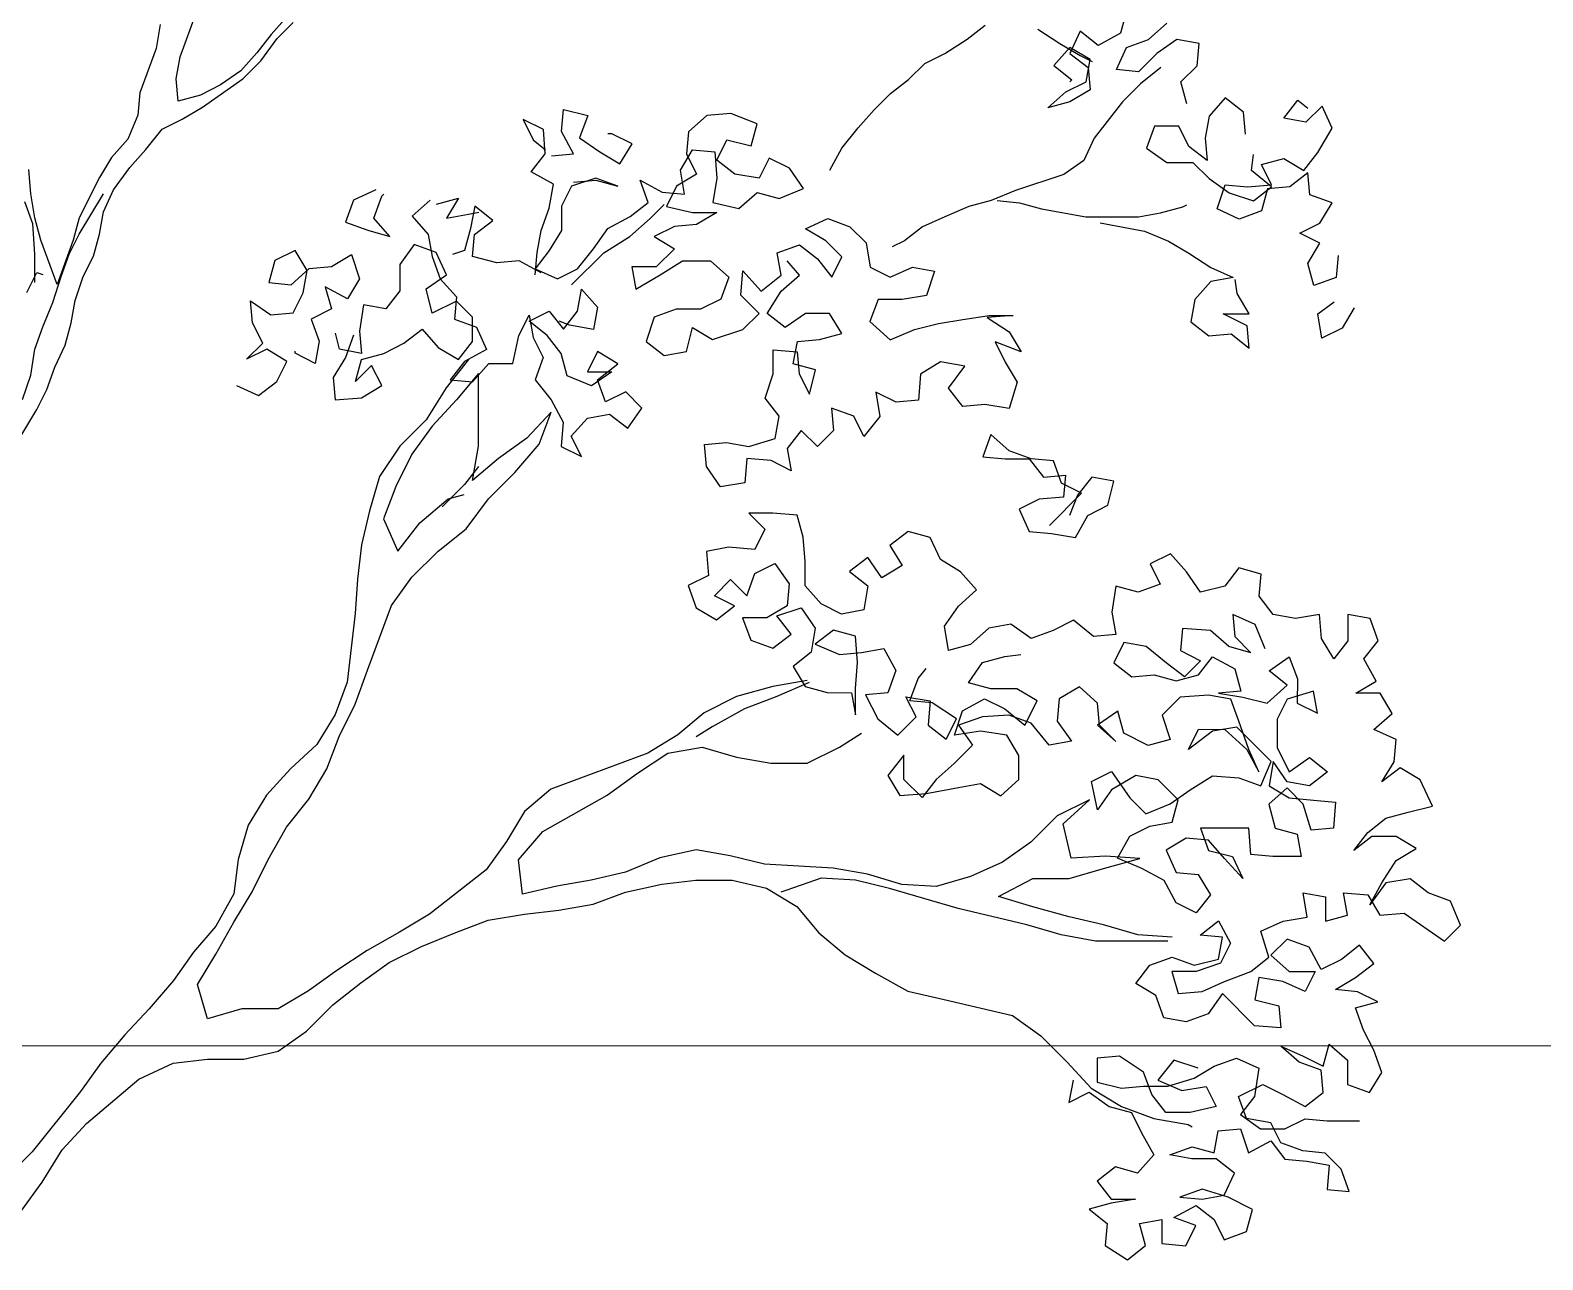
# Model space of a CAD drawing. Header units: millimetres. Extents: x 684983 to 685377, y 990360 to 990509.
# Drawn here: x 685186.167 to 685187.248, y 990437.885 to 990438.764 of the extents above; entities that cross this region are included whole.
import ezdxf

# ---------------------------------------------------------------- set-up
doc = ezdxf.new("R2010")
doc.units = ezdxf.units.MM
doc.layers.add('grid', color=8, linetype='Continuous', lineweight=9)
doc.layers.add('TEAK', color=7, linetype='Continuous')

# ---------------------------------------------------------------- blocks, each defined once
blk = doc.blocks.new('A$C25655A80')
at = {"color": 62}
for p, q in [((0.19178, 1.57732), (0.19949, 1.59846)), ((0.24275, 1.5965), (0.23505, 1.58786)), ((0.23793, 1.58593), (0.24563, 1.59361)), ((0.64265, 1.59902), (0.63976, 1.58845)), ((0.65321, 1.58555), (0.66187, 1.59323)), ((0.18218, 1.59271), (0.18025, 1.58118)), ((0.23505, 1.58786), (0.22831, 1.57921)), ((0.23023, 1.57536), (0.23793, 1.58593)), ((0.55612, 1.57891), (0.5667, 1.58563)), ((0.5667, 1.58563), (0.57535, 1.59235)), ((0.60035, 1.59041), (0.61092, 1.58367)), ((0.62053, 1.58943), (0.61572, 1.57886)), ((0.62918, 1.58269), (0.62053, 1.58943)), ((0.63976, 1.58845), (0.62918, 1.58269)), ((0.18025, 1.58118), (0.17254, 1.56004)), ((0.22831, 1.57921), (0.22061, 1.57057)), ((0.5465, 1.57411), (0.55612, 1.57891)), ((0.61572, 1.58174), (0.60802, 1.57309)), ((0.61092, 1.58367), (0.62052, 1.57789)), ((0.62533, 1.57596), (0.61572, 1.58174)), ((0.61572, 1.57886), (0.62436, 1.57212)), ((0.63782, 1.57114), (0.64264, 1.58171)), ((0.64264, 1.58171), (0.65321, 1.58555)), ((0.65705, 1.57882), (0.64839, 1.57017)), ((0.66667, 1.58554), (0.65705, 1.57882)), ((0.67724, 1.58361), (0.66667, 1.58554)), ((0.67627, 1.57303), (0.67724, 1.58361)), ((0.18985, 1.56675), (0.19178, 1.57732)), ((0.22157, 1.56672), (0.23023, 1.57536)), ((0.5388, 1.56643), (0.5465, 1.57411)), ((0.60802, 1.57309), (0.61667, 1.56636)), ((0.62052, 1.57789), (0.62629, 1.575)), ((0.6234, 1.56539), (0.62533, 1.57596)), ((0.62436, 1.57212), (0.62531, 1.56154)), ((0.65897, 1.57209), (0.64935, 1.56441)), ((0.66858, 1.56535), (0.67627, 1.57303)), ((0.1908, 1.55617), (0.18985, 1.56675)), ((0.20233, 1.55328), (0.22157, 1.56672)), ((0.22061, 1.57057), (0.211, 1.56385)), ((0.53014, 1.55971), (0.5388, 1.56643)), ((0.61378, 1.56059), (0.6234, 1.56539)), ((0.61667, 1.56636), (0.6157, 1.5654)), ((0.64839, 1.57017), (0.63782, 1.57114)), ((0.64935, 1.56441), (0.64069, 1.55576)), ((0.67145, 1.55477), (0.66858, 1.56535)), ((0.17254, 1.56004), (0.17157, 1.54946)), ((0.20138, 1.55905), (0.1908, 1.55617)), ((0.211, 1.56385), (0.20138, 1.55905)), ((0.52245, 1.55202), (0.53014, 1.55971)), ((0.60512, 1.55291), (0.61378, 1.56059)), ((0.62531, 1.56154), (0.6157, 1.55578)), ((0.68972, 1.55764), (0.68202, 1.54899)), ((0.69836, 1.5509), (0.68972, 1.55764)), ((0.19272, 1.54752), (0.20233, 1.55328)), ((0.37343, 1.54159), (0.37441, 1.55216)), ((0.37441, 1.55216), (0.38594, 1.54927)), ((0.45419, 1.55016), (0.44266, 1.54921)), ((0.46668, 1.54535), (0.45419, 1.55016)), ((0.51475, 1.54338), (0.52245, 1.55202)), ((0.6157, 1.55578), (0.60512, 1.55291)), ((0.64069, 1.55576), (0.62722, 1.53847)), ((0.69932, 1.54033), (0.69836, 1.5509)), ((0.71759, 1.548), (0.72432, 1.55665)), ((0.72432, 1.55665), (0.72913, 1.5528)), ((0.73586, 1.55375), (0.72816, 1.54607)), ((0.74065, 1.54317), (0.73586, 1.55375)), ((0.17157, 1.54946), (0.16675, 1.53793)), ((0.1754, 1.53312), (0.1831, 1.54272)), ((0.1831, 1.54272), (0.19272, 1.54752)), ((0.35518, 1.54737), (0.35997, 1.53775)), ((0.36478, 1.54256), (0.35518, 1.54737)), ((0.36573, 1.53102), (0.36478, 1.54256)), ((0.38594, 1.54927), (0.38208, 1.53869)), ((0.44266, 1.54921), (0.434, 1.54153)), ((0.46379, 1.53477), (0.46668, 1.54535)), ((0.50705, 1.53377), (0.51475, 1.54338)), ((0.65606, 1.54421), (0.65221, 1.53364)), ((0.6676, 1.5442), (0.65606, 1.54421)), ((0.67239, 1.53458), (0.6676, 1.5442)), ((0.68202, 1.54899), (0.68009, 1.53842)), ((0.72816, 1.54607), (0.71759, 1.548)), ((0.73391, 1.53164), (0.74065, 1.54317)), ((0.16675, 1.53793), (0.15905, 1.52929)), ((0.35997, 1.53775), (0.36574, 1.53294)), ((0.37919, 1.53101), (0.37343, 1.54159)), ((0.38208, 1.53869), (0.39169, 1.53196)), ((0.39747, 1.5406), (0.39554, 1.54061)), ((0.40708, 1.53579), (0.39747, 1.5406)), ((0.4013, 1.52618), (0.40708, 1.53579)), ((0.434, 1.54153), (0.43303, 1.53096)), ((0.44744, 1.52806), (0.45226, 1.53767)), ((0.45226, 1.53767), (0.46379, 1.53477)), ((0.62722, 1.53847), (0.6224, 1.5279)), ((0.68009, 1.53842), (0.68104, 1.52785)), ((0.15905, 1.52929), (0.15328, 1.51968)), ((0.1677, 1.52447), (0.1754, 1.53312)), ((0.359, 1.52237), (0.36573, 1.53102)), ((0.36862, 1.53006), (0.37919, 1.53101)), ((0.39169, 1.53196), (0.4013, 1.52618)), ((0.43014, 1.52327), (0.43591, 1.53288)), ((0.43303, 1.53096), (0.43782, 1.52134)), ((0.43591, 1.53288), (0.44649, 1.53191)), ((0.44649, 1.53191), (0.44743, 1.51941)), ((0.45609, 1.52132), (0.44744, 1.52806)), ((0.47244, 1.529), (0.46762, 1.51939)), ((0.48205, 1.52418), (0.47244, 1.529)), ((0.50127, 1.5232), (0.50705, 1.53377)), ((0.65221, 1.53364), (0.66181, 1.5269)), ((0.68104, 1.52785), (0.67239, 1.53458)), ((0.70218, 1.52302), (0.70315, 1.53071)), ((0.70699, 1.5259), (0.71757, 1.52877)), ((0.71757, 1.52877), (0.72718, 1.523)), ((0.72718, 1.523), (0.73391, 1.53164)), ((0.12059, 1.51202), (0.11963, 1.52355)), ((0.16, 1.5139), (0.1677, 1.52447)), ((0.36957, 1.5166), (0.359, 1.52237)), ((0.43782, 1.52134), (0.42821, 1.51558)), ((0.43205, 1.51173), (0.43014, 1.52327)), ((0.46762, 1.51939), (0.45609, 1.52132)), ((0.48877, 1.51456), (0.48205, 1.52418)), ((0.61278, 1.52118), (0.5897, 1.51351)), ((0.6224, 1.5279), (0.61278, 1.52118)), ((0.66181, 1.5269), (0.67431, 1.52689)), ((0.67431, 1.52689), (0.68199, 1.51919)), ((0.71179, 1.51532), (0.70218, 1.52302)), ((0.71179, 1.51628), (0.70699, 1.5259)), ((0.7291, 1.52204), (0.72044, 1.51531)), ((0.73005, 1.51146), (0.7291, 1.52204)), ((0.15328, 1.51968), (0.14365, 1.50046)), ((0.15518, 1.50333), (0.16, 1.5139)), ((0.28497, 1.51379), (0.27439, 1.50899)), ((0.36763, 1.50506), (0.36957, 1.5166)), ((0.37822, 1.51563), (0.3734, 1.50602)), ((0.38976, 1.51946), (0.37822, 1.51563)), ((0.37918, 1.51755), (0.38976, 1.5185)), ((0.40033, 1.51561), (0.38976, 1.51946)), ((0.38976, 1.5185), (0.40033, 1.51561)), ((0.4109, 1.51848), (0.42147, 1.5127)), ((0.41474, 1.5079), (0.4109, 1.51848)), ((0.42821, 1.51558), (0.42339, 1.50597)), ((0.44743, 1.51941), (0.4455, 1.50788)), ((0.47723, 1.50977), (0.48877, 1.51456)), ((0.5897, 1.51351), (0.57816, 1.50871)), ((0.68199, 1.51919), (0.6916, 1.51246)), ((0.68582, 1.50477), (0.68968, 1.5163)), ((0.68968, 1.5163), (0.70025, 1.51533)), ((0.70025, 1.51533), (0.71179, 1.51628)), ((0.70313, 1.5086), (0.71179, 1.51532)), ((0.70987, 1.51436), (0.70697, 1.50379)), ((0.72044, 1.51531), (0.70987, 1.51436)), ((0.12153, 1.4976), (0.1177, 1.50818)), ((0.1225, 1.50048), (0.12059, 1.51202)), ((0.14364, 1.49277), (0.15519, 1.51199)), ((0.27439, 1.50899), (0.27054, 1.49842)), ((0.284, 1.50033), (0.28785, 1.5109)), ((0.28785, 1.5109), (0.28881, 1.51186)), ((0.31092, 1.50896), (0.30226, 1.50128)), ((0.3138, 1.50703), (0.32438, 1.50991)), ((0.32438, 1.50991), (0.3186, 1.5003)), ((0.40608, 1.50118), (0.41474, 1.5079)), ((0.41569, 1.50021), (0.42243, 1.50693)), ((0.42147, 1.5127), (0.43205, 1.51173)), ((0.4455, 1.50788), (0.458, 1.50498)), ((0.458, 1.50498), (0.46665, 1.51266)), ((0.46665, 1.51266), (0.47723, 1.50977)), ((0.57816, 1.50871), (0.56759, 1.50584)), ((0.58105, 1.50871), (0.59162, 1.50774)), ((0.59162, 1.50774), (0.60219, 1.50485)), ((0.66948, 1.50575), (0.67141, 1.50671)), ((0.6916, 1.51246), (0.70313, 1.5086)), ((0.74062, 1.5076), (0.73005, 1.51146)), ((0.73484, 1.498), (0.74062, 1.5076)), ((0.12537, 1.4899), (0.1225, 1.50048)), ((0.14365, 1.50046), (0.14075, 1.48989)), ((0.15325, 1.49276), (0.15518, 1.50333)), ((0.29168, 1.49167), (0.284, 1.50033)), ((0.30226, 1.50128), (0.30994, 1.49262)), ((0.3186, 1.5003), (0.32918, 1.50221)), ((0.32918, 1.50221), (0.33399, 1.50317)), ((0.33207, 1.50606), (0.33013, 1.49548)), ((0.33205, 1.4926), (0.34071, 1.49932)), ((0.34071, 1.49932), (0.33207, 1.50606)), ((0.36378, 1.49449), (0.36763, 1.50506)), ((0.3734, 1.50602), (0.37339, 1.49448)), ((0.3955, 1.49542), (0.40608, 1.50118)), ((0.40607, 1.49157), (0.41569, 1.50021)), ((0.42339, 1.50597), (0.43588, 1.50308)), ((0.43588, 1.50308), (0.44742, 1.50307)), ((0.44742, 1.50307), (0.4378, 1.49731)), ((0.48971, 1.49534), (0.50029, 1.50013)), ((0.50029, 1.50013), (0.51086, 1.49628)), ((0.55605, 1.50104), (0.54547, 1.49625)), ((0.56759, 1.50584), (0.55605, 1.50104)), ((0.60219, 1.50485), (0.62334, 1.50098)), ((0.62334, 1.50098), (0.64833, 1.50096)), ((0.64833, 1.50096), (0.65891, 1.50287)), ((0.65891, 1.50287), (0.66948, 1.50575)), ((0.69639, 1.49995), (0.68582, 1.50477)), ((0.70697, 1.50379), (0.69639, 1.49995)), ((0.12248, 1.48318), (0.12153, 1.4976)), ((0.13882, 1.48316), (0.14364, 1.49277)), ((0.15036, 1.48219), (0.15325, 1.49276)), ((0.27054, 1.49842), (0.28111, 1.49457)), ((0.28111, 1.49457), (0.29168, 1.49167)), ((0.30994, 1.49262), (0.31186, 1.48204)), ((0.33013, 1.49548), (0.32724, 1.48491)), ((0.33108, 1.48202), (0.33205, 1.4926)), ((0.36185, 1.48392), (0.36378, 1.49449)), ((0.37339, 1.49448), (0.36762, 1.48488)), ((0.38876, 1.48582), (0.3955, 1.49542)), ((0.42723, 1.49636), (0.41761, 1.49156)), ((0.4378, 1.49731), (0.42723, 1.49636)), ((0.49932, 1.48956), (0.48971, 1.49534)), ((0.51086, 1.49628), (0.51854, 1.48858)), ((0.54547, 1.49625), (0.53681, 1.48953)), ((0.63006, 1.49809), (0.65121, 1.49423)), ((0.65121, 1.49423), (0.66274, 1.48941)), ((0.72523, 1.4932), (0.73484, 1.498)), ((0.73484, 1.48838), (0.72523, 1.4932)), ((0.13304, 1.46875), (0.12537, 1.4899)), ((0.14075, 1.48989), (0.13304, 1.46875)), ((0.24649, 1.48499), (0.23687, 1.48019)), ((0.25225, 1.47537), (0.24649, 1.48499)), ((0.30321, 1.48782), (0.29647, 1.47821)), ((0.31378, 1.48396), (0.30321, 1.48782)), ((0.32724, 1.48491), (0.32147, 1.48299)), ((0.36762, 1.48488), (0.36088, 1.47623)), ((0.38107, 1.47621), (0.38876, 1.48582)), ((0.39357, 1.48389), (0.40607, 1.49157)), ((0.41761, 1.49156), (0.42722, 1.48578)), ((0.42722, 1.48578), (0.41856, 1.47714)), ((0.47624, 1.48381), (0.48682, 1.48765)), ((0.48682, 1.48765), (0.49546, 1.48091)), ((0.507, 1.48186), (0.49932, 1.48956)), ((0.51854, 1.48858), (0.52046, 1.47704)), ((0.53681, 1.48953), (0.53104, 1.48665)), ((0.66274, 1.48941), (0.67235, 1.48363)), ((0.72906, 1.47878), (0.73484, 1.48838)), ((0.12247, 1.46972), (0.12248, 1.48318)), ((0.13497, 1.47259), (0.13882, 1.48316)), ((0.14554, 1.47258), (0.15036, 1.48219)), ((0.23687, 1.48019), (0.23398, 1.46962)), ((0.26379, 1.47728), (0.27341, 1.48304)), ((0.27341, 1.48304), (0.27724, 1.4715)), ((0.29647, 1.47821), (0.29646, 1.46571)), ((0.31186, 1.48204), (0.31569, 1.47146)), ((0.31858, 1.47338), (0.31378, 1.48396)), ((0.34262, 1.47913), (0.33108, 1.48202)), ((0.35319, 1.48008), (0.34262, 1.47913)), ((0.36376, 1.4743), (0.35319, 1.48008)), ((0.36088, 1.47335), (0.36185, 1.48392)), ((0.37817, 1.46852), (0.39357, 1.48389)), ((0.42048, 1.47329), (0.43106, 1.48001)), ((0.43106, 1.48001), (0.44451, 1.48)), ((0.44451, 1.48), (0.45316, 1.4723)), ((0.47815, 1.47324), (0.47624, 1.48381)), ((0.48681, 1.47323), (0.48104, 1.47996)), ((0.49546, 1.48091), (0.50219, 1.47226)), ((0.50219, 1.47226), (0.507, 1.48186)), ((0.67235, 1.48363), (0.68292, 1.4769)), ((0.73193, 1.4682), (0.72906, 1.47878)), ((0.74348, 1.48261), (0.74251, 1.47204)), ((0.11862, 1.46492), (0.12344, 1.47452)), ((0.12344, 1.47452), (0.12632, 1.47356)), ((0.13111, 1.4601), (0.13497, 1.47259)), ((0.14169, 1.46105), (0.14554, 1.47258)), ((0.24455, 1.46865), (0.25321, 1.47633)), ((0.25032, 1.4648), (0.25225, 1.47537)), ((0.25321, 1.47633), (0.26379, 1.47728)), ((0.27724, 1.4715), (0.27146, 1.46189)), ((0.30896, 1.46666), (0.31858, 1.47338)), ((0.31569, 1.47146), (0.32338, 1.46281)), ((0.36088, 1.47623), (0.37145, 1.47141)), ((0.37145, 1.47141), (0.38107, 1.47621)), ((0.40702, 1.47715), (0.40893, 1.46657)), ((0.41856, 1.47714), (0.40702, 1.47715)), ((0.40893, 1.46657), (0.42048, 1.47329)), ((0.45316, 1.4723), (0.4493, 1.46173)), ((0.45892, 1.46364), (0.45989, 1.47518)), ((0.45989, 1.47518), (0.46853, 1.46556)), ((0.46853, 1.46556), (0.47815, 1.47324)), ((0.47815, 1.46555), (0.48681, 1.47323)), ((0.52046, 1.47704), (0.53006, 1.47223)), ((0.53006, 1.47223), (0.54064, 1.47703)), ((0.54064, 1.47703), (0.55121, 1.47509)), ((0.55121, 1.47509), (0.54736, 1.46356)), ((0.69348, 1.47208), (0.68291, 1.47017)), ((0.68292, 1.4769), (0.69348, 1.47208)), ((0.6954, 1.46439), (0.69445, 1.47112)), ((0.74251, 1.47204), (0.73193, 1.4682)), ((0.23398, 1.46962), (0.24455, 1.46865)), ((0.2455, 1.45519), (0.25032, 1.4648)), ((0.26089, 1.46767), (0.26377, 1.45709)), ((0.27146, 1.46189), (0.26089, 1.46767)), ((0.29646, 1.46571), (0.28972, 1.45707)), ((0.31183, 1.45513), (0.30896, 1.46666)), ((0.38105, 1.45602), (0.38298, 1.4666)), ((0.38298, 1.4666), (0.39066, 1.45794)), ((0.46756, 1.45498), (0.45892, 1.46364)), ((0.47141, 1.45498), (0.47815, 1.46555)), ((0.54736, 1.46356), (0.53582, 1.46165)), ((0.68291, 1.47017), (0.67521, 1.46152)), ((0.70116, 1.45477), (0.6954, 1.46439)), ((0.1263, 1.44857), (0.13111, 1.4601)), ((0.13976, 1.45048), (0.14169, 1.46105)), ((0.22532, 1.46097), (0.23493, 1.45423)), ((0.22627, 1.4504), (0.22532, 1.46097)), ((0.26377, 1.45709), (0.25415, 1.45229)), ((0.27915, 1.459), (0.27722, 1.44651)), ((0.28972, 1.45707), (0.27915, 1.459)), ((0.32337, 1.46088), (0.31183, 1.45513)), ((0.32338, 1.46281), (0.3224, 1.45223)), ((0.33106, 1.45319), (0.32337, 1.46088)), ((0.35797, 1.45124), (0.36759, 1.45604)), ((0.36759, 1.45604), (0.37431, 1.44738)), ((0.37431, 1.44738), (0.38105, 1.45602)), ((0.39066, 1.45794), (0.38873, 1.44737)), ((0.42815, 1.45694), (0.41757, 1.45311)), ((0.43969, 1.45693), (0.42815, 1.45694)), ((0.4493, 1.46173), (0.43969, 1.45693)), ((0.52429, 1.46166), (0.52043, 1.45109)), ((0.53582, 1.46165), (0.52429, 1.46166)), ((0.67521, 1.46152), (0.67328, 1.45095)), ((0.73384, 1.45474), (0.74154, 1.4605)), ((0.75115, 1.45761), (0.74537, 1.448)), ((0.13686, 1.43991), (0.13976, 1.45048)), ((0.23107, 1.44078), (0.22627, 1.4504)), ((0.23493, 1.45423), (0.2455, 1.45519)), ((0.25415, 1.45229), (0.25799, 1.44172)), ((0.3224, 1.45223), (0.33297, 1.44838)), ((0.33105, 1.44165), (0.33106, 1.45319)), ((0.35316, 1.44451), (0.35797, 1.45412)), ((0.35797, 1.45412), (0.35989, 1.44355)), ((0.36662, 1.4445), (0.35797, 1.45124)), ((0.3772, 1.4493), (0.37239, 1.45123)), ((0.38873, 1.44737), (0.3772, 1.4493)), ((0.41757, 1.45311), (0.41372, 1.44157)), ((0.45987, 1.4473), (0.46756, 1.45498)), ((0.48005, 1.44824), (0.47141, 1.45498)), ((0.48967, 1.45496), (0.48005, 1.44824)), ((0.50121, 1.45495), (0.48967, 1.45496)), ((0.50697, 1.44533), (0.50121, 1.45495)), ((0.52043, 1.45109), (0.53004, 1.44243)), ((0.54158, 1.44723), (0.55311, 1.4501)), ((0.55311, 1.4501), (0.56465, 1.45201)), ((0.56465, 1.45201), (0.57715, 1.45392)), ((0.58869, 1.45391), (0.57619, 1.45296)), ((0.57619, 1.45296), (0.58676, 1.44622)), ((0.57715, 1.45392), (0.58869, 1.45391)), ((0.67328, 1.45095), (0.68192, 1.44421)), ((0.68866, 1.45478), (0.70116, 1.45477)), ((0.70019, 1.449), (0.68866, 1.45478)), ((0.70114, 1.43843), (0.70019, 1.449)), ((0.73576, 1.4432), (0.73384, 1.45474)), ((0.12244, 1.438), (0.1263, 1.44857)), ((0.25799, 1.44172), (0.25606, 1.43114)), ((0.2676, 1.43786), (0.26568, 1.44556)), ((0.27433, 1.44459), (0.27048, 1.43402)), ((0.27722, 1.44651), (0.27817, 1.43593)), ((0.29836, 1.44072), (0.30702, 1.44744)), ((0.30702, 1.44744), (0.3147, 1.43878)), ((0.32431, 1.433), (0.33105, 1.44165)), ((0.33297, 1.44838), (0.33777, 1.4378)), ((0.35026, 1.43106), (0.35316, 1.44451)), ((0.35989, 1.44355), (0.36468, 1.43393)), ((0.37334, 1.43584), (0.36662, 1.4445)), ((0.41372, 1.44157), (0.42236, 1.43484)), ((0.43294, 1.43675), (0.43583, 1.44828)), ((0.43583, 1.44828), (0.44544, 1.44251)), ((0.44544, 1.44251), (0.45987, 1.4473)), ((0.48388, 1.43094), (0.48582, 1.44151)), ((0.48582, 1.44151), (0.49639, 1.44246)), ((0.49639, 1.44246), (0.50697, 1.44533)), ((0.53004, 1.44243), (0.54158, 1.44723)), ((0.58676, 1.44622), (0.59252, 1.4366)), ((0.68192, 1.44421), (0.6925, 1.44516)), ((0.6925, 1.44516), (0.70114, 1.43843)), ((0.74537, 1.448), (0.73576, 1.4432)), ((0.12051, 1.4255), (0.12244, 1.438)), ((0.13205, 1.42934), (0.13686, 1.43991)), ((0.22337, 1.4331), (0.23107, 1.44078)), ((0.23299, 1.43789), (0.22337, 1.4331)), ((0.2426, 1.43212), (0.23299, 1.43789)), ((0.24645, 1.43596), (0.24645, 1.43692)), ((0.25606, 1.43114), (0.24645, 1.43596)), ((0.27817, 1.43593), (0.2676, 1.43786)), ((0.27817, 1.43305), (0.28874, 1.43592)), ((0.28874, 1.43592), (0.29836, 1.44072)), ((0.3147, 1.43878), (0.32431, 1.433)), ((0.33777, 1.4378), (0.32719, 1.43204)), ((0.37621, 1.42527), (0.37334, 1.43584)), ((0.39064, 1.43679), (0.38583, 1.42718)), ((0.40025, 1.43101), (0.39064, 1.43679)), ((0.42236, 1.43484), (0.43294, 1.43675)), ((0.47427, 1.42614), (0.47428, 1.43767)), ((0.47428, 1.43767), (0.48581, 1.4367)), ((0.48581, 1.4367), (0.48676, 1.42613)), ((0.58002, 1.44142), (0.58482, 1.4318)), ((0.59252, 1.4366), (0.58002, 1.44142)), ((0.12819, 1.41876), (0.13205, 1.42934)), ((0.23778, 1.42251), (0.2426, 1.43212)), ((0.27048, 1.43402), (0.2647, 1.42441)), ((0.27527, 1.42248), (0.27817, 1.43305)), ((0.28297, 1.43016), (0.27527, 1.42248)), ((0.28777, 1.42054), (0.28297, 1.43016)), ((0.32719, 1.43204), (0.32046, 1.42339)), ((0.33103, 1.42242), (0.33873, 1.43107)), ((0.33873, 1.43107), (0.35026, 1.43106)), ((0.36468, 1.43393), (0.36083, 1.42336)), ((0.38583, 1.42718), (0.39736, 1.42717)), ((0.39736, 1.42717), (0.38774, 1.42045)), ((0.39063, 1.42333), (0.40025, 1.43101)), ((0.49446, 1.42804), (0.48388, 1.43094)), ((0.49156, 1.41651), (0.49446, 1.42804)), ((0.55406, 1.43183), (0.54444, 1.42607)), ((0.56559, 1.4299), (0.55406, 1.43183)), ((0.55789, 1.41933), (0.56559, 1.4299)), ((0.58482, 1.4318), (0.59058, 1.42219)), ((0.11665, 1.41397), (0.12051, 1.4255)), ((0.21855, 1.4206), (0.22912, 1.41579)), ((0.22912, 1.41579), (0.23778, 1.42251)), ((0.2647, 1.42441), (0.26565, 1.41383)), ((0.27815, 1.41478), (0.28777, 1.42054)), ((0.32046, 1.42339), (0.33103, 1.42242)), ((0.33392, 1.42627), (0.32333, 1.41378)), ((0.33388, 1.39166), (0.33392, 1.42627)), ((0.36083, 1.42336), (0.36851, 1.41374)), ((0.38774, 1.42045), (0.37621, 1.42527)), ((0.39447, 1.41275), (0.39063, 1.42333)), ((0.47041, 1.41461), (0.47427, 1.42614)), ((0.48676, 1.42613), (0.49156, 1.41651)), ((0.54444, 1.42607), (0.54347, 1.41358)), ((0.59058, 1.42219), (0.58672, 1.40969)), ((0.12338, 1.40916), (0.12819, 1.41876)), ((0.26565, 1.41383), (0.27815, 1.41478)), ((0.32333, 1.41378), (0.31178, 1.40129)), ((0.36851, 1.41374), (0.37427, 1.40316)), ((0.40408, 1.41755), (0.39447, 1.41275)), ((0.41177, 1.40985), (0.40408, 1.41755)), ((0.47713, 1.40595), (0.47041, 1.41461)), ((0.52328, 1.41744), (0.5252, 1.4059)), ((0.53289, 1.41263), (0.52328, 1.41744)), ((0.54347, 1.41358), (0.53289, 1.41263)), ((0.56461, 1.41067), (0.55789, 1.41933)), ((0.10605, 1.38033), (0.12338, 1.40916)), ((0.36851, 1.40797), (0.35696, 1.39548)), ((0.36272, 1.39259), (0.36851, 1.40797)), ((0.38581, 1.40507), (0.39638, 1.40698)), ((0.39638, 1.40698), (0.40503, 1.40025)), ((0.40503, 1.40025), (0.41177, 1.40985)), ((0.4752, 1.39538), (0.47713, 1.40595)), ((0.50213, 1.40977), (0.50308, 1.3992)), ((0.5127, 1.40592), (0.50213, 1.40977)), ((0.5175, 1.3963), (0.5127, 1.40592)), ((0.5252, 1.4059), (0.5175, 1.3963)), ((0.57519, 1.41163), (0.56461, 1.41067)), ((0.58672, 1.40969), (0.57519, 1.41163)), ((0.31178, 1.40129), (0.30216, 1.38784)), ((0.37427, 1.40316), (0.3733, 1.39162)), ((0.37811, 1.39643), (0.38581, 1.40507)), ((0.4877, 1.39921), (0.48096, 1.39056)), ((0.49538, 1.39151), (0.4877, 1.39921)), ((0.50308, 1.3992), (0.49538, 1.39151)), ((0.33099, 1.37532), (0.33388, 1.39166)), ((0.35696, 1.39548), (0.34349, 1.38588)), ((0.35118, 1.37915), (0.36272, 1.39259)), ((0.3733, 1.39162), (0.38291, 1.38681)), ((0.38291, 1.38681), (0.37811, 1.39643)), ((0.44155, 1.39252), (0.45213, 1.39347)), ((0.4425, 1.38195), (0.44155, 1.39252)), ((0.45213, 1.39347), (0.4627, 1.39154)), ((0.4627, 1.39154), (0.4752, 1.39538)), ((0.57806, 1.3972), (0.57421, 1.38663)), ((0.5867, 1.38951), (0.57806, 1.3972)), ((0.30216, 1.38784), (0.29445, 1.37247)), ((0.34349, 1.38588), (0.33099, 1.37532)), ((0.46173, 1.38577), (0.46076, 1.37424)), ((0.47327, 1.3848), (0.46173, 1.38577)), ((0.48288, 1.37999), (0.47327, 1.3848)), ((0.48096, 1.39056), (0.48288, 1.37999)), ((0.57421, 1.38663), (0.58478, 1.38566)), ((0.58478, 1.38566), (0.59631, 1.38565)), ((0.59728, 1.38565), (0.5867, 1.38951)), ((0.59631, 1.38565), (0.60304, 1.37699)), ((0.60785, 1.38468), (0.59728, 1.38565)), ((0.61168, 1.3741), (0.60785, 1.38468)), ((0.33388, 1.38205), (0.32714, 1.3734)), ((0.33867, 1.36666), (0.35118, 1.37915)), ((0.44922, 1.37233), (0.4425, 1.38195)), ((0.60304, 1.37699), (0.61361, 1.37795)), ((0.61361, 1.37795), (0.61264, 1.36737)), ((0.62611, 1.37697), (0.61937, 1.36833)), ((0.63668, 1.37504), (0.62611, 1.37697)), ((0.29445, 1.37247), (0.28867, 1.35709)), ((0.32714, 1.3734), (0.31655, 1.36284)), ((0.46076, 1.37424), (0.44922, 1.37233)), ((0.62129, 1.36929), (0.61168, 1.3741)), ((0.63378, 1.36351), (0.63668, 1.37504)), ((0.30597, 1.35516), (0.31944, 1.36668)), ((0.31944, 1.36668), (0.32713, 1.36859)), ((0.32808, 1.35225), (0.33867, 1.36666)), ((0.6011, 1.36642), (0.59149, 1.36162)), ((0.61264, 1.36737), (0.6011, 1.36642)), ((0.6059, 1.35392), (0.62129, 1.36929)), ((0.61937, 1.36833), (0.61552, 1.35872)), ((0.62417, 1.35871), (0.63378, 1.36351)), ((0.28867, 1.35709), (0.29539, 1.34171)), ((0.29539, 1.34171), (0.30597, 1.35516)), ((0.46267, 1.35982), (0.47035, 1.35212)), ((0.47421, 1.35981), (0.46267, 1.35982)), ((0.48574, 1.35884), (0.47421, 1.35981)), ((0.48861, 1.34826), (0.48574, 1.35884)), ((0.59149, 1.36162), (0.59628, 1.35104)), ((0.61839, 1.34814), (0.62417, 1.35871)), ((0.31461, 1.34169), (0.32808, 1.35225)), ((0.47035, 1.35212), (0.46554, 1.34251)), ((0.48956, 1.33672), (0.48861, 1.34826)), ((0.5386, 1.3511), (0.52995, 1.34438)), ((0.54918, 1.3482), (0.5386, 1.3511)), ((0.55397, 1.33763), (0.54918, 1.3482)), ((0.59628, 1.35104), (0.60686, 1.35007)), ((0.60686, 1.35007), (0.61839, 1.34814)), ((0.3021, 1.3292), (0.31461, 1.34169)), ((0.45304, 1.34349), (0.44247, 1.34157)), ((0.44247, 1.34157), (0.44342, 1.33004)), ((0.46554, 1.34251), (0.45304, 1.34349)), ((0.52995, 1.34438), (0.53571, 1.33476)), ((0.46553, 1.33098), (0.47514, 1.33577)), ((0.47514, 1.33577), (0.48186, 1.32616)), ((0.48955, 1.32519), (0.48956, 1.33672)), ((0.51937, 1.33862), (0.51071, 1.3319)), ((0.52609, 1.329), (0.51937, 1.33862)), ((0.53571, 1.33476), (0.52609, 1.329)), ((0.56358, 1.33185), (0.55397, 1.33763)), ((0.66356, 1.34041), (0.65395, 1.33561)), ((0.65395, 1.33561), (0.65874, 1.32599)), ((0.67125, 1.33175), (0.66356, 1.34041)), ((0.69624, 1.33365), (0.68951, 1.325)), ((0.70681, 1.33076), (0.69624, 1.33365)), ((0.29248, 1.31575), (0.3021, 1.3292)), ((0.44342, 1.33004), (0.4338, 1.32524)), ((0.44629, 1.32042), (0.45399, 1.3281)), ((0.45399, 1.3281), (0.46167, 1.32041)), ((0.46167, 1.32041), (0.46553, 1.33098)), ((0.48186, 1.32616), (0.48089, 1.31558)), ((0.51071, 1.3319), (0.51935, 1.32516)), ((0.57126, 1.32319), (0.56358, 1.33185)), ((0.67797, 1.32213), (0.67125, 1.33175)), ((0.70584, 1.32018), (0.70681, 1.33076)), ((0.4338, 1.32524), (0.43763, 1.31466)), ((0.4559, 1.31561), (0.44629, 1.32042)), ((0.49724, 1.31653), (0.48955, 1.32519)), ((0.51935, 1.32516), (0.51742, 1.31363)), ((0.5626, 1.31551), (0.57126, 1.32319)), ((0.63759, 1.32505), (0.63566, 1.31256)), ((0.64817, 1.32216), (0.63759, 1.32505)), ((0.65874, 1.32599), (0.64817, 1.32216)), ((0.68951, 1.325), (0.67797, 1.32213)), ((0.71256, 1.31153), (0.70584, 1.32018)), ((0.28092, 1.285), (0.29248, 1.31575)), ((0.43763, 1.31466), (0.44724, 1.30888)), ((0.44724, 1.30888), (0.4559, 1.31561)), ((0.48089, 1.31558), (0.47128, 1.30982)), ((0.47608, 1.31078), (0.48762, 1.31461)), ((0.48762, 1.31461), (0.49434, 1.305)), ((0.50685, 1.31171), (0.49724, 1.31653)), ((0.51742, 1.31363), (0.50685, 1.31171)), ((0.55587, 1.3059), (0.5626, 1.31551)), ((0.63566, 1.31256), (0.63757, 1.30198)), ((0.45974, 1.30983), (0.46358, 1.29926)), ((0.47128, 1.30982), (0.45974, 1.30983)), ((0.4828, 1.30212), (0.47608, 1.31078)), ((0.49434, 1.305), (0.49241, 1.29346)), ((0.55778, 1.29436), (0.55587, 1.3059)), ((0.57701, 1.30492), (0.56836, 1.29724)), ((0.58759, 1.30683), (0.57701, 1.30492)), ((0.5972, 1.30009), (0.58759, 1.30683)), ((0.61739, 1.30873), (0.60778, 1.30393)), ((0.627, 1.30103), (0.61739, 1.30873)), ((0.6693, 1.30484), (0.66833, 1.29426)), ((0.68276, 1.30386), (0.6693, 1.30484)), ((0.69334, 1.31154), (0.69429, 1.30097)), ((0.70391, 1.30673), (0.69334, 1.31154)), ((0.7087, 1.29519), (0.70391, 1.30673)), ((0.72314, 1.30959), (0.71256, 1.31153)), ((0.73467, 1.3115), (0.72314, 1.30959)), ((0.73562, 1.29997), (0.73467, 1.3115)), ((0.74813, 1.31149), (0.74812, 1.299)), ((0.7587, 1.30956), (0.74813, 1.31149)), ((0.76254, 1.29898), (0.7587, 1.30956)), ((0.46358, 1.29926), (0.47415, 1.2954)), ((0.47415, 1.2954), (0.4828, 1.30212)), ((0.50299, 1.30403), (0.49434, 1.29731)), ((0.49434, 1.29731), (0.50587, 1.29249)), ((0.51356, 1.30113), (0.50299, 1.30403)), ((0.51451, 1.28864), (0.51356, 1.30113)), ((0.60778, 1.30393), (0.5972, 1.30009)), ((0.63757, 1.30198), (0.627, 1.30103)), ((0.64142, 1.29813), (0.6366, 1.28852)), ((0.65199, 1.2962), (0.64142, 1.29813)), ((0.6914, 1.29616), (0.68276, 1.30386)), ((0.69429, 1.30097), (0.70197, 1.29327)), ((0.74138, 1.29035), (0.73562, 1.29997)), ((0.74812, 1.299), (0.74138, 1.29035)), ((0.7558, 1.29034), (0.76254, 1.29898)), ((0.49241, 1.29346), (0.48375, 1.28674)), ((0.50587, 1.29249), (0.51644, 1.29344)), ((0.51644, 1.29344), (0.52702, 1.29535)), ((0.52702, 1.29535), (0.53278, 1.28477)), ((0.56836, 1.29724), (0.55778, 1.29436)), ((0.57412, 1.28858), (0.58469, 1.29145)), ((0.58469, 1.29145), (0.59238, 1.29241)), ((0.66159, 1.2885), (0.65199, 1.2962)), ((0.66833, 1.29426), (0.67794, 1.28945)), ((0.67697, 1.28272), (0.68371, 1.29136)), ((0.68371, 1.29136), (0.69428, 1.28559)), ((0.70197, 1.29327), (0.6914, 1.29616)), ((0.71062, 1.28461), (0.72024, 1.29133)), ((0.72024, 1.29133), (0.72407, 1.28075)), ((0.76156, 1.27976), (0.7558, 1.29034)), ((0.27513, 1.26867), (0.28092, 1.285)), ((0.48375, 1.28674), (0.48951, 1.27712)), ((0.51354, 1.27614), (0.51451, 1.28864)), ((0.53278, 1.28477), (0.52892, 1.2742)), ((0.54335, 1.28092), (0.5472, 1.28572)), ((0.56738, 1.27897), (0.57412, 1.28858)), ((0.6366, 1.28852), (0.64525, 1.28179)), ((0.67024, 1.28176), (0.66159, 1.2885)), ((0.67794, 1.28945), (0.67024, 1.28176)), ((0.69428, 1.28559), (0.69715, 1.27501)), ((0.71926, 1.27787), (0.71062, 1.28461)), ((0.47413, 1.27714), (0.45682, 1.27235)), ((0.49047, 1.28001), (0.47413, 1.27714)), ((0.49143, 1.27904), (0.47605, 1.27233)), ((0.48951, 1.27712), (0.50008, 1.27423)), ((0.51353, 1.26364), (0.51354, 1.27614)), ((0.53949, 1.27035), (0.54335, 1.28092)), ((0.57795, 1.27608), (0.56738, 1.27897)), ((0.59045, 1.27607), (0.57795, 1.27608)), ((0.60005, 1.27029), (0.59045, 1.27607)), ((0.62025, 1.277), (0.61063, 1.27124)), ((0.62889, 1.2693), (0.62025, 1.277)), ((0.64525, 1.28179), (0.65582, 1.28274)), ((0.65582, 1.28274), (0.66639, 1.27984)), ((0.66639, 1.27984), (0.67697, 1.28272)), ((0.70964, 1.26923), (0.71926, 1.27787)), ((0.72407, 1.28075), (0.72406, 1.26922)), ((0.75194, 1.274), (0.76156, 1.27976)), ((0.26743, 1.25329), (0.27513, 1.26867)), ((0.45682, 1.27235), (0.44143, 1.26467)), ((0.47605, 1.27233), (0.46066, 1.26657)), ((0.50008, 1.27423), (0.51162, 1.27422)), ((0.51162, 1.27422), (0.51353, 1.26364)), ((0.52892, 1.2742), (0.51835, 1.27325)), ((0.51835, 1.27325), (0.5241, 1.26171)), ((0.53757, 1.27227), (0.5491, 1.27034)), ((0.54237, 1.26265), (0.53757, 1.27227)), ((0.55007, 1.26938), (0.53949, 1.27035)), ((0.5491, 1.27034), (0.54813, 1.2588)), ((0.56159, 1.26168), (0.55007, 1.26938)), ((0.56448, 1.26552), (0.57506, 1.27128)), ((0.57506, 1.27128), (0.58467, 1.26646)), ((0.59428, 1.25876), (0.60005, 1.27029)), ((0.61063, 1.27124), (0.60966, 1.26067)), ((0.62984, 1.25873), (0.62889, 1.2693)), ((0.66831, 1.27215), (0.65965, 1.26351)), ((0.68177, 1.2731), (0.66831, 1.27215)), ((0.69234, 1.27117), (0.68177, 1.2731)), ((0.69715, 1.27501), (0.68657, 1.27406)), ((0.68657, 1.27406), (0.69811, 1.27212)), ((0.69618, 1.26059), (0.69234, 1.27117)), ((0.69811, 1.27212), (0.70964, 1.26923)), ((0.71926, 1.27114), (0.71444, 1.26154)), ((0.73176, 1.27498), (0.71926, 1.27114)), ((0.72406, 1.26922), (0.73367, 1.2644)), ((0.73367, 1.2644), (0.73176, 1.27498)), ((0.76348, 1.27399), (0.75194, 1.274)), ((0.76924, 1.26437), (0.76348, 1.27399)), ((0.44143, 1.26467), (0.42893, 1.25411)), ((0.46066, 1.26657), (0.44527, 1.25794)), ((0.5241, 1.26171), (0.53371, 1.25401)), ((0.53371, 1.25401), (0.54237, 1.26265)), ((0.55678, 1.25207), (0.56159, 1.26168)), ((0.56063, 1.25399), (0.56448, 1.26552)), ((0.57409, 1.26263), (0.56255, 1.25879)), ((0.58659, 1.26358), (0.57409, 1.26263)), ((0.58467, 1.26646), (0.59428, 1.25876)), ((0.59716, 1.25972), (0.58659, 1.26358)), ((0.6385, 1.26545), (0.62888, 1.25873)), ((0.64138, 1.25487), (0.6385, 1.26545)), ((0.65965, 1.26351), (0.66348, 1.25197)), ((0.71444, 1.26154), (0.71443, 1.24808)), ((0.76058, 1.25669), (0.76924, 1.26437)), ((0.42893, 1.25411), (0.4145, 1.24547)), ((0.44527, 1.25794), (0.43758, 1.25314)), ((0.50583, 1.24827), (0.51641, 1.25499)), ((0.54813, 1.2588), (0.55678, 1.25207)), ((0.57312, 1.2559), (0.56063, 1.25399)), ((0.56255, 1.25879), (0.56927, 1.24917)), ((0.58562, 1.25396), (0.57312, 1.2559)), ((0.6058, 1.24914), (0.59716, 1.25972)), ((0.60966, 1.26067), (0.61638, 1.25105)), ((0.62888, 1.25873), (0.63753, 1.25103)), ((0.63753, 1.25103), (0.62984, 1.25873)), ((0.65291, 1.24909), (0.64138, 1.25487)), ((0.67213, 1.24715), (0.67695, 1.25676)), ((0.68367, 1.2558), (0.67213, 1.24715)), ((0.67695, 1.25676), (0.68944, 1.25675)), ((0.69521, 1.25771), (0.68367, 1.2558)), ((0.68944, 1.25675), (0.70001, 1.24713)), ((0.71154, 1.24135), (0.69521, 1.25771)), ((0.70097, 1.24713), (0.69618, 1.26059)), ((0.77115, 1.25187), (0.76058, 1.25669)), ((0.26165, 1.23792), (0.26743, 1.25329)), ((0.42411, 1.24546), (0.44046, 1.24833)), ((0.44046, 1.24833), (0.4568, 1.24351)), ((0.49044, 1.24059), (0.50583, 1.24827)), ((0.56927, 1.24917), (0.56061, 1.24053)), ((0.59138, 1.24434), (0.58562, 1.25396)), ((0.61638, 1.25105), (0.6058, 1.24914)), ((0.66348, 1.25197), (0.65291, 1.24909)), ((0.70001, 1.24713), (0.70577, 1.23655)), ((0.70577, 1.23655), (0.70097, 1.24713)), ((0.71443, 1.24808), (0.72019, 1.23654)), ((0.77018, 1.2413), (0.77115, 1.25187)), ((0.4145, 1.24547), (0.36834, 1.22821)), ((0.40968, 1.23586), (0.42411, 1.24546)), ((0.4568, 1.24351), (0.47313, 1.24061)), ((0.47313, 1.24061), (0.49044, 1.24059)), ((0.53658, 1.24439), (0.52889, 1.23479)), ((0.53657, 1.23286), (0.53658, 1.24439)), ((0.56061, 1.24053), (0.55195, 1.23285)), ((0.59137, 1.23281), (0.59138, 1.24434)), ((0.70672, 1.22982), (0.71154, 1.24135)), ((0.7125, 1.24135), (0.71057, 1.22982)), ((0.71922, 1.23173), (0.7125, 1.24135)), ((0.72019, 1.23654), (0.7298, 1.24326)), ((0.7298, 1.24326), (0.73845, 1.23652)), ((0.7644, 1.23169), (0.77018, 1.2413)), ((0.25298, 1.22351), (0.26165, 1.23792)), ((0.39526, 1.2253), (0.40968, 1.23586)), ((0.52889, 1.23479), (0.53464, 1.22517)), ((0.54522, 1.2242), (0.53657, 1.23286)), ((0.55195, 1.23285), (0.54522, 1.2242)), ((0.58271, 1.22513), (0.59137, 1.23281)), ((0.62597, 1.23182), (0.63559, 1.23661)), ((0.64713, 1.23468), (0.63558, 1.22796)), ((0.63559, 1.23661), (0.64423, 1.22411)), ((0.6577, 1.23275), (0.64713, 1.23468)), ((0.6673, 1.22313), (0.6577, 1.23275)), ((0.67307, 1.22793), (0.68365, 1.23465)), ((0.68365, 1.23465), (0.69615, 1.23367)), ((0.69615, 1.23367), (0.70672, 1.22982)), ((0.73845, 1.23652), (0.72979, 1.2298)), ((0.77306, 1.23841), (0.7644, 1.23169)), ((0.78267, 1.23263), (0.77306, 1.23841)), ((0.78842, 1.22013), (0.78267, 1.23263)), ((0.36834, 1.22821), (0.35584, 1.21764)), ((0.36448, 1.20802), (0.39526, 1.2253)), ((0.53464, 1.22517), (0.54714, 1.22612)), ((0.54714, 1.22612), (0.56253, 1.22899)), ((0.56253, 1.22899), (0.5731, 1.2309)), ((0.5731, 1.2309), (0.58271, 1.22513)), ((0.62885, 1.21836), (0.62597, 1.23182)), ((0.63558, 1.22796), (0.62885, 1.21836)), ((0.66345, 1.22121), (0.67307, 1.22793)), ((0.71922, 1.22885), (0.71056, 1.22116)), ((0.71057, 1.22982), (0.72017, 1.22404)), ((0.72979, 1.2298), (0.71922, 1.23173)), ((0.7269, 1.22115), (0.71922, 1.22885)), ((0.24239, 1.21006), (0.25298, 1.22351)), ((0.625, 1.22317), (0.60962, 1.21549)), ((0.6125, 1.21164), (0.625, 1.22317)), ((0.64423, 1.22411), (0.65191, 1.21641)), ((0.65191, 1.21641), (0.66345, 1.22121)), ((0.66441, 1.21255), (0.6673, 1.22313)), ((0.71056, 1.22116), (0.71343, 1.20963)), ((0.72017, 1.22404), (0.73171, 1.22307)), ((0.73073, 1.20865), (0.7269, 1.22115)), ((0.73171, 1.22307), (0.74228, 1.2221)), ((0.74228, 1.2221), (0.74131, 1.2096)), ((0.77688, 1.21726), (0.78842, 1.22013)), ((0.35584, 1.21764), (0.34717, 1.20323)), ((0.60962, 1.21549), (0.59711, 1.203)), ((0.61633, 1.1953), (0.6125, 1.21164)), ((0.65383, 1.21064), (0.66441, 1.21255)), ((0.75765, 1.20766), (0.76631, 1.21438)), ((0.76631, 1.21438), (0.77688, 1.21726)), ((0.23373, 1.19468), (0.24239, 1.21006)), ((0.35293, 1.19458), (0.36448, 1.20802)), ((0.63844, 1.19528), (0.64421, 1.20584)), ((0.64421, 1.20584), (0.65383, 1.21064)), ((0.67113, 1.20486), (0.66151, 1.1991)), ((0.6817, 1.20389), (0.67113, 1.20486)), ((0.67786, 1.20966), (0.6817, 1.19908)), ((0.70094, 1.20964), (0.67786, 1.20966)), ((0.68939, 1.19523), (0.6817, 1.20389)), ((0.70188, 1.19714), (0.70094, 1.20964)), ((0.71343, 1.20963), (0.724, 1.20673)), ((0.724, 1.20673), (0.72592, 1.19616)), ((0.74131, 1.2096), (0.73073, 1.20865)), ((0.75091, 1.19902), (0.75765, 1.20766)), ((0.75957, 1.20574), (0.75091, 1.19902)), ((0.77111, 1.20573), (0.75957, 1.20574)), ((0.78071, 1.19995), (0.77111, 1.20573)), ((0.34717, 1.20323), (0.33754, 1.18978)), ((0.43753, 1.1993), (0.42022, 1.19548)), ((0.45387, 1.19641), (0.43753, 1.1993)), ((0.47021, 1.19255), (0.45387, 1.19641)), ((0.59711, 1.203), (0.58364, 1.1934)), ((0.66151, 1.1991), (0.66631, 1.18852)), ((0.6817, 1.19908), (0.69323, 1.19619)), ((0.71246, 1.19617), (0.70188, 1.19714)), ((0.7711, 1.19419), (0.78071, 1.19995)), ((0.22602, 1.17931), (0.23373, 1.19468)), ((0.33754, 1.18978), (0.31061, 1.16866)), ((0.35484, 1.17823), (0.35293, 1.19458)), ((0.42022, 1.19548), (0.40387, 1.18876)), ((0.50289, 1.19059), (0.47021, 1.19255)), ((0.51923, 1.18769), (0.50289, 1.19059)), ((0.58364, 1.1934), (0.56825, 1.18669)), ((0.61536, 1.18568), (0.6317, 1.19047)), ((0.63267, 1.19624), (0.61633, 1.1953)), ((0.6317, 1.19047), (0.64901, 1.19527)), ((0.64901, 1.19527), (0.63267, 1.19624)), ((0.64997, 1.19046), (0.63844, 1.19528)), ((0.66054, 1.18468), (0.64997, 1.19046)), ((0.69803, 1.18561), (0.68939, 1.19523)), ((0.69323, 1.19619), (0.69803, 1.18561)), ((0.72592, 1.19616), (0.71246, 1.19617)), ((0.76436, 1.18362), (0.7711, 1.19419)), ((0.37118, 1.18206), (0.35484, 1.17823)), ((0.38753, 1.18493), (0.37118, 1.18206)), ((0.40387, 1.18876), (0.38753, 1.18493)), ((0.49712, 1.18579), (0.48077, 1.18004)), ((0.51346, 1.18482), (0.49712, 1.18579)), ((0.5298, 1.18096), (0.51346, 1.18482)), ((0.53557, 1.18287), (0.51923, 1.18769)), ((0.55191, 1.1819), (0.53557, 1.18287)), ((0.56825, 1.18669), (0.55191, 1.1819)), ((0.5817, 1.17706), (0.59805, 1.1857)), ((0.59805, 1.1857), (0.61536, 1.18568)), ((0.6663, 1.1741), (0.66054, 1.18468)), ((0.66631, 1.18852), (0.67688, 1.18755)), ((0.67688, 1.18755), (0.68264, 1.17793)), ((0.75858, 1.17306), (0.76436, 1.18362)), ((0.76628, 1.18362), (0.75858, 1.17306)), ((0.77782, 1.18553), (0.76628, 1.18362)), ((0.78646, 1.1788), (0.77782, 1.18553)), ((0.21736, 1.1649), (0.22602, 1.17931)), ((0.48077, 1.18004), (0.47789, 1.17908)), ((0.56247, 1.17131), (0.5298, 1.18096)), ((0.59804, 1.17224), (0.5817, 1.17706)), ((0.68264, 1.17793), (0.6759, 1.16929)), ((0.72686, 1.17885), (0.73743, 1.17692)), ((0.72877, 1.16731), (0.72686, 1.17885)), ((0.73743, 1.17692), (0.73742, 1.16538)), ((0.74609, 1.17883), (0.75762, 1.17786)), ((0.748, 1.16826), (0.74609, 1.17883)), ((0.75762, 1.17786), (0.76338, 1.16824)), ((0.79703, 1.17494), (0.78646, 1.1788)), ((0.80183, 1.1634), (0.79703, 1.17494)), ((0.31061, 1.16866), (0.29618, 1.16002)), ((0.59515, 1.16359), (0.56247, 1.17131)), ((0.61534, 1.16742), (0.59804, 1.17224)), ((0.6759, 1.16929), (0.6663, 1.1741)), ((0.73742, 1.16538), (0.748, 1.16826)), ((0.76338, 1.16824), (0.77492, 1.1692)), ((0.77492, 1.1692), (0.79413, 1.15572)), ((0.20869, 1.14953), (0.21736, 1.1649)), ((0.61149, 1.15877), (0.59515, 1.16359)), ((0.63168, 1.16356), (0.61534, 1.16742)), ((0.64802, 1.15874), (0.63168, 1.16356)), ((0.67782, 1.15871), (0.68648, 1.16543)), ((0.68648, 1.16543), (0.69223, 1.15485)), ((0.70666, 1.16061), (0.71724, 1.1654)), ((0.71049, 1.14811), (0.70666, 1.16061)), ((0.71724, 1.1654), (0.72877, 1.16731)), ((0.79413, 1.15572), (0.80183, 1.1634)), ((0.29618, 1.16002), (0.28079, 1.15138)), ((0.62783, 1.15587), (0.61149, 1.15877)), ((0.66243, 1.15584), (0.62783, 1.15587)), ((0.66436, 1.15776), (0.64802, 1.15874)), ((0.68839, 1.15774), (0.67782, 1.15871)), ((0.68646, 1.14717), (0.68839, 1.15774)), ((0.69223, 1.15485), (0.68742, 1.14524)), ((0.71915, 1.15675), (0.71145, 1.14907)), ((0.72972, 1.15289), (0.71915, 1.15675)), ((0.75376, 1.15383), (0.7451, 1.14711)), ((0.76048, 1.14518), (0.75376, 1.15383)), ((0.20003, 1.13511), (0.20869, 1.14953)), ((0.28079, 1.15138), (0.26636, 1.14178)), ((0.65377, 1.14431), (0.66435, 1.14815)), ((0.66435, 1.14815), (0.67492, 1.14429)), ((0.67492, 1.14429), (0.68646, 1.14717)), ((0.70183, 1.14138), (0.71049, 1.14811)), ((0.71145, 1.14907), (0.7201, 1.14137)), ((0.73548, 1.14231), (0.72972, 1.15289)), ((0.7451, 1.14711), (0.73548, 1.14231)), ((0.26636, 1.14178), (0.2529, 1.13218)), ((0.64703, 1.13567), (0.65377, 1.14431)), ((0.66434, 1.14142), (0.66722, 1.13084)), ((0.67588, 1.14141), (0.66434, 1.14142)), ((0.68742, 1.14524), (0.67588, 1.14141)), ((0.68933, 1.13659), (0.70183, 1.14138)), ((0.7201, 1.14137), (0.7326, 1.14136)), ((0.7326, 1.14136), (0.72778, 1.13175)), ((0.75182, 1.13845), (0.76048, 1.14518)), ((0.20482, 1.11877), (0.20003, 1.13511)), ((0.2529, 1.13218), (0.23847, 1.12354)), ((0.65664, 1.12989), (0.64703, 1.13567)), ((0.66722, 1.13084), (0.67875, 1.13179)), ((0.67875, 1.13179), (0.68933, 1.13659)), ((0.70568, 1.1385), (0.70374, 1.12792)), ((0.71721, 1.13656), (0.70568, 1.1385)), ((0.72778, 1.13175), (0.71721, 1.13656)), ((0.7422, 1.1327), (0.75182, 1.13845)), ((0.75277, 1.13172), (0.7422, 1.1327)), ((0.76238, 1.12691), (0.75277, 1.13172)), ((0.66048, 1.11931), (0.65664, 1.12989)), ((0.68837, 1.13082), (0.68163, 1.12122)), ((0.70373, 1.11543), (0.68837, 1.13082)), ((0.70374, 1.12792), (0.71528, 1.12503)), ((0.71528, 1.12503), (0.71623, 1.11445)), ((0.75181, 1.12404), (0.76238, 1.12691)), ((0.22117, 1.12356), (0.20482, 1.11877)), ((0.23847, 1.12354), (0.22117, 1.12356)), ((0.67105, 1.11738), (0.66048, 1.11931)), ((0.68163, 1.12122), (0.67105, 1.11738)), ((0.75564, 1.11346), (0.75181, 1.12404)), ((0.71623, 1.11445), (0.70373, 1.11543)), ((0.76044, 1.10384), (0.75564, 1.11346)), ((0.71622, 1.1058), (0.72679, 1.10099)), ((0.72487, 1.0981), (0.71622, 1.1058)), ((0.7364, 1.09617), (0.73929, 1.10674)), ((0.73929, 1.10674), (0.74794, 1.09904)), ((0.76427, 1.09326), (0.76044, 1.10384)), ((0.62874, 1.10012), (0.62873, 1.08858)), ((0.63931, 1.10107), (0.62874, 1.10012)), ((0.65084, 1.09337), (0.63931, 1.10107)), ((0.66527, 1.09912), (0.65757, 1.08951)), ((0.6768, 1.09526), (0.66527, 1.09912)), ((0.67487, 1.09046), (0.68449, 1.09622)), ((0.68449, 1.09622), (0.69507, 1.10005)), ((0.69507, 1.10005), (0.70564, 1.09524)), ((0.73544, 1.09425), (0.72487, 1.0981)), ((0.72679, 1.10099), (0.7364, 1.09617)), ((0.74794, 1.09904), (0.74793, 1.08751)), ((0.61719, 1.08955), (0.61526, 1.07898)), ((0.62873, 1.08858), (0.64026, 1.08569)), ((0.65468, 1.08279), (0.65084, 1.09337)), ((0.65757, 1.08951), (0.6691, 1.0847)), ((0.66237, 1.08663), (0.67487, 1.09046)), ((0.70564, 1.09524), (0.7037, 1.08178)), ((0.73639, 1.08367), (0.73544, 1.09425)), ((0.7585, 1.08365), (0.76427, 1.09326)), ((0.61526, 1.07898), (0.62488, 1.08378)), ((0.62488, 1.08378), (0.63448, 1.07704)), ((0.64026, 1.08569), (0.65083, 1.08664)), ((0.65083, 1.08664), (0.66237, 1.08663)), ((0.6614, 1.07413), (0.65468, 1.08279)), ((0.6691, 1.0847), (0.68064, 1.08661)), ((0.68064, 1.08661), (0.68543, 1.07699)), ((0.69601, 1.08179), (0.70755, 1.08755)), ((0.69985, 1.07121), (0.69601, 1.08179)), ((0.7037, 1.08178), (0.69696, 1.07314)), ((0.70755, 1.08755), (0.71716, 1.08273)), ((0.71716, 1.08273), (0.72773, 1.07695)), ((0.72773, 1.07695), (0.73639, 1.08367)), ((0.74793, 1.08751), (0.7585, 1.08365)), ((0.63448, 1.07704), (0.64506, 1.07415)), ((0.64506, 1.07415), (0.64985, 1.06453)), ((0.67293, 1.07412), (0.6614, 1.07413)), ((0.68543, 1.07699), (0.67293, 1.07412)), ((0.69696, 1.07314), (0.70657, 1.0664)), ((0.71138, 1.06928), (0.69985, 1.07121)), ((0.71618, 1.05966), (0.71138, 1.06928)), ((0.71811, 1.06639), (0.72772, 1.07119)), ((0.72772, 1.07119), (0.7383, 1.07021)), ((0.7383, 1.07021), (0.75368, 1.0702)), ((0.64985, 1.06453), (0.65561, 1.05395)), ((0.68445, 1.05488), (0.68638, 1.06546)), ((0.68638, 1.06546), (0.69696, 1.06641)), ((0.69696, 1.06641), (0.70079, 1.05487)), ((0.70079, 1.05487), (0.71137, 1.06063)), ((0.70657, 1.0664), (0.71811, 1.06639)), ((0.71137, 1.06063), (0.71809, 1.05197)), ((0.72675, 1.05581), (0.71618, 1.05966)), ((0.65561, 1.05395), (0.64791, 1.0453)), ((0.6633, 1.05394), (0.67388, 1.05778)), ((0.67387, 1.05201), (0.6633, 1.05394)), ((0.67388, 1.05778), (0.68445, 1.05488)), ((0.73732, 1.05483), (0.72675, 1.05581)), ((0.74501, 1.04714), (0.73732, 1.05483)), ((0.63734, 1.0482), (0.62868, 1.04148)), ((0.64791, 1.0453), (0.63734, 1.0482)), ((0.68541, 1.052), (0.67387, 1.05201)), ((0.69406, 1.04526), (0.68541, 1.052)), ((0.68924, 1.03469), (0.69406, 1.04526)), ((0.71809, 1.05197), (0.72867, 1.051)), ((0.72867, 1.051), (0.73924, 1.04907)), ((0.73924, 1.04907), (0.73827, 1.03753)), ((0.74884, 1.03656), (0.74501, 1.04714)), ((0.62868, 1.04148), (0.6354, 1.03282)), ((0.6354, 1.0309), (0.62483, 1.02802)), ((0.6354, 1.03282), (0.64694, 1.03281)), ((0.64694, 1.03281), (0.6354, 1.0309)), ((0.67867, 1.03758), (0.66809, 1.03375)), ((0.66809, 1.03375), (0.67866, 1.03278)), ((0.67866, 1.03278), (0.68924, 1.03469)), ((0.69116, 1.03373), (0.67867, 1.03758)), ((0.70269, 1.02795), (0.69116, 1.03373)), ((0.73827, 1.03753), (0.74884, 1.03656)), ((0.62483, 1.02802), (0.63347, 1.02128)), ((0.6652, 1.02414), (0.67578, 1.0299)), ((0.67577, 1.02028), (0.6652, 1.02414)), ((0.67578, 1.0299), (0.68442, 1.02316)), ((0.6998, 1.01738), (0.70269, 1.02795)), ((0.63347, 1.02128), (0.6325, 1.01071)), ((0.64885, 1.02127), (0.65943, 1.02318)), ((0.65173, 1.01069), (0.64885, 1.02127)), ((0.65943, 1.02318), (0.65942, 1.01165)), ((0.67095, 1.01068), (0.67577, 1.02028)), ((0.68442, 1.02316), (0.68922, 1.01354)), ((0.68922, 1.01354), (0.6998, 1.01738)), ((0.6325, 1.01071), (0.64307, 1.00397)), ((0.64307, 1.00397), (0.65173, 1.01069)), ((0.65942, 1.01165), (0.67095, 1.01068))]:
    blk.add_line(p, q, dxfattribs=at)
for p, q in [((0.32912, 1.433), (0.31853, 1.41955)), ((0.31853, 1.41955), (0.3089, 1.40418)), ((0.3089, 1.40418), (0.29639, 1.39169)), ((0.29639, 1.39169), (0.28677, 1.37728)), ((0.28677, 1.37728), (0.28195, 1.36095)), ((0.28195, 1.36095), (0.27809, 1.34461)), ((0.27809, 1.34461), (0.27615, 1.32827)), ((0.27615, 1.32827), (0.27517, 1.31193)), ((0.27517, 1.31193), (0.2713, 1.27924)), ((0.2713, 1.27924), (0.26551, 1.26387)), ((0.26551, 1.26387), (0.25685, 1.24946)), ((0.25685, 1.24946), (0.24434, 1.23793)), ((0.24434, 1.23793), (0.2328, 1.22545)), ((0.2328, 1.22545), (0.22413, 1.21104)), ((0.22413, 1.21104), (0.21931, 1.1947)), ((0.21931, 1.1947), (0.21737, 1.17836)), ((0.40386, 1.17915), (0.42117, 1.18298)), ((0.42117, 1.18298), (0.43752, 1.18488)), ((0.43752, 1.18488), (0.45482, 1.18487)), ((0.45482, 1.18487), (0.47116, 1.18101)), ((0.21737, 1.17836), (0.20871, 1.16298)), ((0.38848, 1.17339), (0.40386, 1.17915)), ((0.47116, 1.18101), (0.48557, 1.17234)), ((0.33848, 1.16575), (0.35579, 1.16862)), ((0.35579, 1.16862), (0.37213, 1.17053)), ((0.37213, 1.17053), (0.38848, 1.17339)), ((0.48557, 1.17234), (0.49613, 1.15984)), ((0.20871, 1.16298), (0.19812, 1.1505)), ((0.3231, 1.16), (0.33848, 1.16575)), ((0.29136, 1.14561), (0.30675, 1.15328)), ((0.30675, 1.15328), (0.3231, 1.16)), ((0.49613, 1.15984), (0.50862, 1.14925)), ((0.19812, 1.1505), (0.18849, 1.13705)), ((0.50862, 1.14925), (0.52303, 1.14059)), ((0.27789, 1.136), (0.29136, 1.14561)), ((0.52303, 1.14059), (0.5384, 1.13192)), ((0.18849, 1.13705), (0.17695, 1.1236)), ((0.26443, 1.12544), (0.27789, 1.136)), ((0.5384, 1.13192), (0.5557, 1.12806)), ((0.25192, 1.11296), (0.26443, 1.12544)), ((0.5557, 1.12806), (0.58838, 1.12034)), ((0.17695, 1.1236), (0.1654, 1.11111)), ((0.58838, 1.12034), (0.60183, 1.11071)), ((0.1654, 1.11111), (0.15385, 1.09767)), ((0.23845, 1.10336), (0.25192, 1.11296)), ((0.60183, 1.11071), (0.61432, 1.09821)), ((0.22211, 1.09953), (0.23845, 1.10336)), ((0.15385, 1.09767), (0.14423, 1.08422)), ((0.17211, 1.08996), (0.18846, 1.09763)), ((0.18846, 1.09763), (0.2048, 1.09954)), ((0.2048, 1.09954), (0.22211, 1.09953)), ((0.61432, 1.09821), (0.62584, 1.0857)), ((0.1471, 1.06883), (0.17211, 1.08996)), ((0.14423, 1.08422), (0.12113, 1.0554)), ((0.62584, 1.0857), (0.64025, 1.07703)), ((0.64025, 1.07703), (0.65563, 1.07125)), ((0.13555, 1.05635), (0.1471, 1.06883)), ((0.65563, 1.07125), (0.67197, 1.06835)), ((0.67197, 1.06835), (0.67389, 1.06739)), ((0.12113, 1.0554), (0.10862, 1.04291)), ((0.12592, 1.04097), (0.13555, 1.05635)), ((0.1163, 1.02753), (0.12592, 1.04097))]:
    blk.add_line(p, q)
blk = doc.blocks.new('TR')
blk.add_blockref('A$C25655A80', (0.01921, 0.01485, 1.34531))

msp = doc.modelspace()

# ---------------------------------------------------------------- linework, layer by layer
at = {"layer": 'grid'}
msp.add_line((685221.1591, 990438.0381), (685118.727, 990438.0381), dxfattribs=at)

# ---------------------------------------------------------------- block references
at = {"layer": 'TEAK', "xscale": 1.5, "yscale": 1.5, "zscale": 1.5}
msp.add_blockref('TR', (685185.9575, 990436.357, 98.641), dxfattribs=at)

doc.saveas('drawing.dxf')
